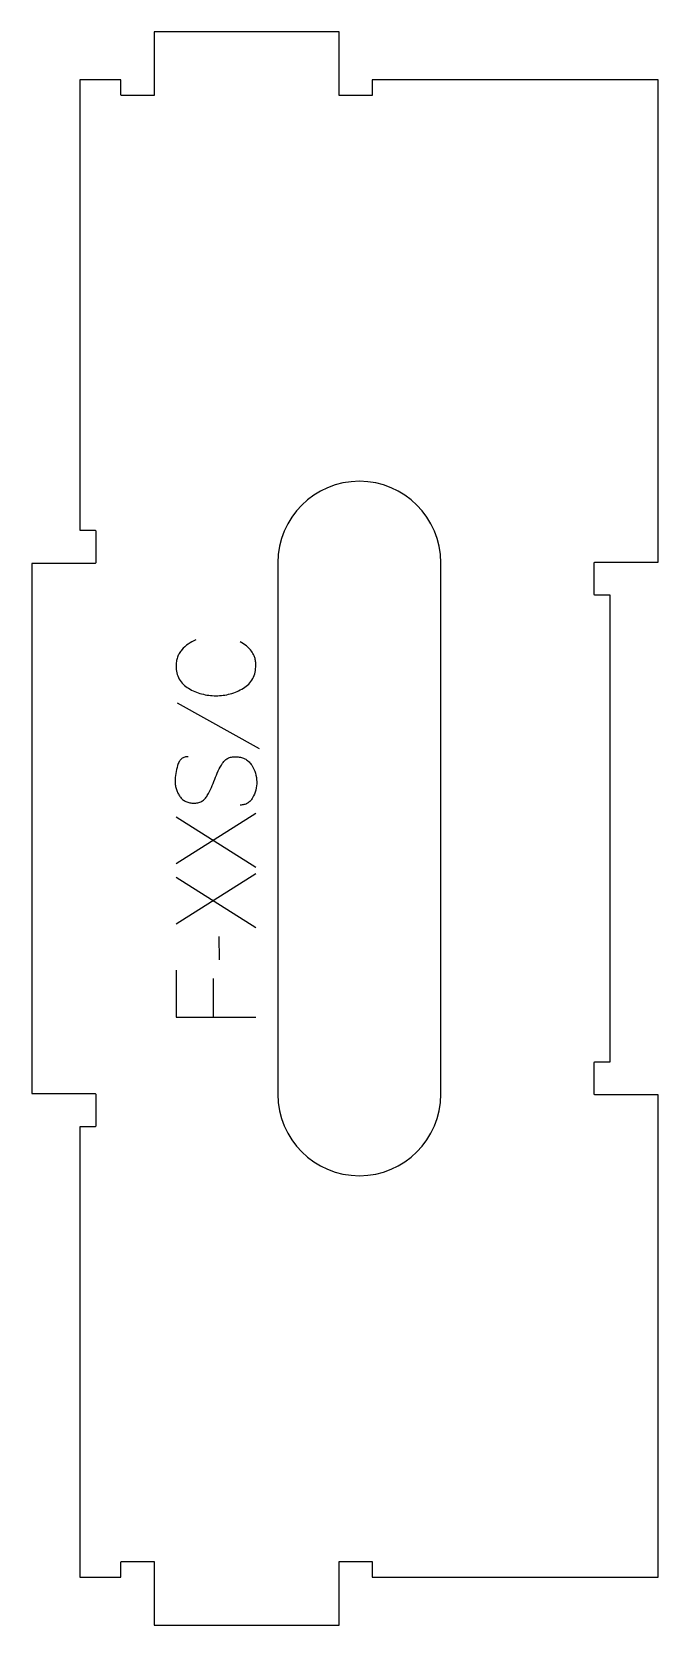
# Model space of a CAD drawing. Extents: x 0 to 236, y 0 to 600.
import ezdxf

# ---------------------------------------------------------------- set-up
doc = ezdxf.new("R2010")
doc.units = 0
for name, color, linetype in [('1_ANYTOOL_1MMDEEP_LABELS_S', 2, 'CONTINUOUS'), ('3_ANYTOOL_CUTTHROUGH_INSID', 4, 'CONTINUOUS'), ('4_ANYTOOL_CUTTHROUGH_OUTSI', 5, 'CONTINUOUS')]:
    doc.layers.add(name, color=color, linetype=linetype)

msp = doc.modelspace()

# ---------------------------------------------------------------- linework, layer by layer
at = {"layer": '1_ANYTOOL_1MMDEEP_LABELS_S'}
for p, q in [((54.68852, 347.085714), (85.459948, 329.9)), ((84.217091, 305.385714), (54.217091, 286.442857)), ((54.217091, 304.142857), (84.217091, 285.242857)), ((84.217091, 282.671429), (54.217091, 263.728571)), ((54.217091, 281.428571), (84.217091, 262.528571)), ((70.331377, 259.1), (70.417091, 250.314286)), ((68.18852, 243.285714), (68.18852, 228.8))]:
    msp.add_line(p, q, dxfattribs=at)
for points in [[(61.717091, 370.7, 0.059291), (58.787674, 369.163839, 0.066881), (56.33852, 366.95, 0.04529), (55.414642, 365.633014, 0.046757), (54.747448, 364.169643, 0.04633), (54.343117, 362.529731, 0.037303), (54.217091, 360.842857, 0.054828), (54.492676, 358.337217, 0.073548), (55.390305, 355.994643, 0.073729), (56.918538, 354.025321, 0.056205), (58.909948, 352.507143, 0.033355), (61.299824, 351.285974, 0.034965), (63.833162, 350.401786, 0.034911), (66.501169, 349.871758, 0.031589), (69.217091, 349.7, 0.032085), (71.93372, 349.874503, 0.035383), (74.60102, 350.4125, 0.035431), (77.136177, 351.310989, 0.033598), (79.524234, 352.55, 0.058628), (81.525119, 354.112201, 0.073381), (83.043877, 356.133929, 0.072539), (83.944931, 358.579902, 0.05208), (84.217091, 361.185714, 0.033243), (84.121155, 362.627089, 0.042283), (83.809948, 364.035714, 0.042766), (83.302859, 365.278411, 0.044269), (82.58852, 366.414286, 0.055485), (80.673619, 368.426081, 0.045948), (78.38852, 370.014286)], [(58.802805, 326.771429, 0.071867), (57.466199, 326.578315, 0.100684), (56.284948, 325.951786, 0.047558), (55.808498, 325.477232, 0.038563), (55.41977, 324.927232, 0.037928), (55.072301, 324.230044, 0.026634), (54.817091, 323.492857, 0.028461), (54.131108, 320.469524, 0.041577), (53.874234, 317.385714, 0.036938), (53.985373, 315.883354, 0.041531), (54.329591, 314.417857, 0.041583), (54.906799, 313.04048, 0.038125), (55.695662, 311.771429, 0.057611), (56.687567, 310.701276, 0.065808), (57.908162, 309.907143, 0.06469), (59.367717, 309.429647, 0.046778), (60.902805, 309.285714, 0.052235), (62.452647, 309.44807, 0.075448), (63.902805, 309.992857, 0.076671), (65.075858, 310.908949, 0.061023), (65.959948, 312.114286, 0.021951), (67.487294, 315.14314, 0.018213), (68.767091, 318.285714, -0.02405), (70.072553, 321.387199, -0.02981), (71.702805, 324.328571, -0.068439), (72.668736, 325.469873, -0.079282), (73.920662, 326.278571, -0.076308), (75.499344, 326.703571, -0.047772), (77.145662, 326.728571, -0.046243), (78.826622, 326.435337, -0.06359), (80.397448, 325.785714, -0.064671), (81.681637, 324.81289, -0.057073), (82.695662, 323.557143, -0.067522), (84.058573, 320.588834, -0.070793), (84.559948, 317.364286, -0.064027), (84.197433, 314.225271, -0.070447), (83.017091, 311.3, -0.054374), (82.167458, 310.141583, -0.074742), (81.056377, 309.242857, -0.075199), (79.749998, 308.71985, -0.057737), (78.345662, 308.557143)]]:
    msp.add_lwpolyline(points, format="xyb", dxfattribs=at)
msp.add_lwpolyline([(54.217091, 246.457143), (54.217091, 228.8), (84.217091, 228.8)], dxfattribs=at)
at = {"layer": '3_ANYTOOL_CUTTHROUGH_INSID'}
msp.add_lwpolyline([(153.783706, 199.75), (153.783706, 399.75, 1), (92.5, 399.75), (92.5, 199.75, 1)], format="xyb", close=True, dxfattribs=at)
at = {"layer": '4_ANYTOOL_CUTTHROUGH_OUTSI'}
msp.add_lwpolyline([(217.5, 299.75), (217.5, 387.5), (211.75, 387.5, -0.414214), (211.5, 387.75), (211.5, 399.75, -0.414214), (211.75, 400), (235.5, 400), (235.5, 581.5), (128, 581.5), (128, 575.75, -0.414214), (127.75, 575.5), (115.75, 575.5, -0.414214), (115.5, 575.75), (115.5, 599.5), (46, 599.5), (46, 575.75, -0.414214), (45.75, 575.5), (33.75, 575.5, -0.414214), (33.5, 575.75), (33.5, 581.5), (18, 581.5), (18, 412), (23.75, 412, -0.414214), (24, 411.75), (24, 399.75, -0.414214), (23.75, 399.5), (0, 399.5), (0, 200), (23.75, 200, -0.414214), (24, 199.75), (24, 187.75, -0.414214), (23.75, 187.5), (18, 187.5), (18, 18), (33.5, 18), (33.5, 23.75, -0.414214), (33.75, 24), (45.75, 24, -0.414214), (46, 23.75), (46, 0), (115.5, 0), (115.5, 23.75, -0.414214), (115.75, 24), (127.75, 24, -0.414214), (128, 23.75), (128, 18), (235.5, 18), (235.5, 199.5), (211.75, 199.5, -0.414214), (211.5, 199.75), (211.5, 211.75, -0.414214), (211.75, 212), (217.5, 212)], format="xyb", close=True, dxfattribs=at)

doc.saveas('drawing.dxf')
